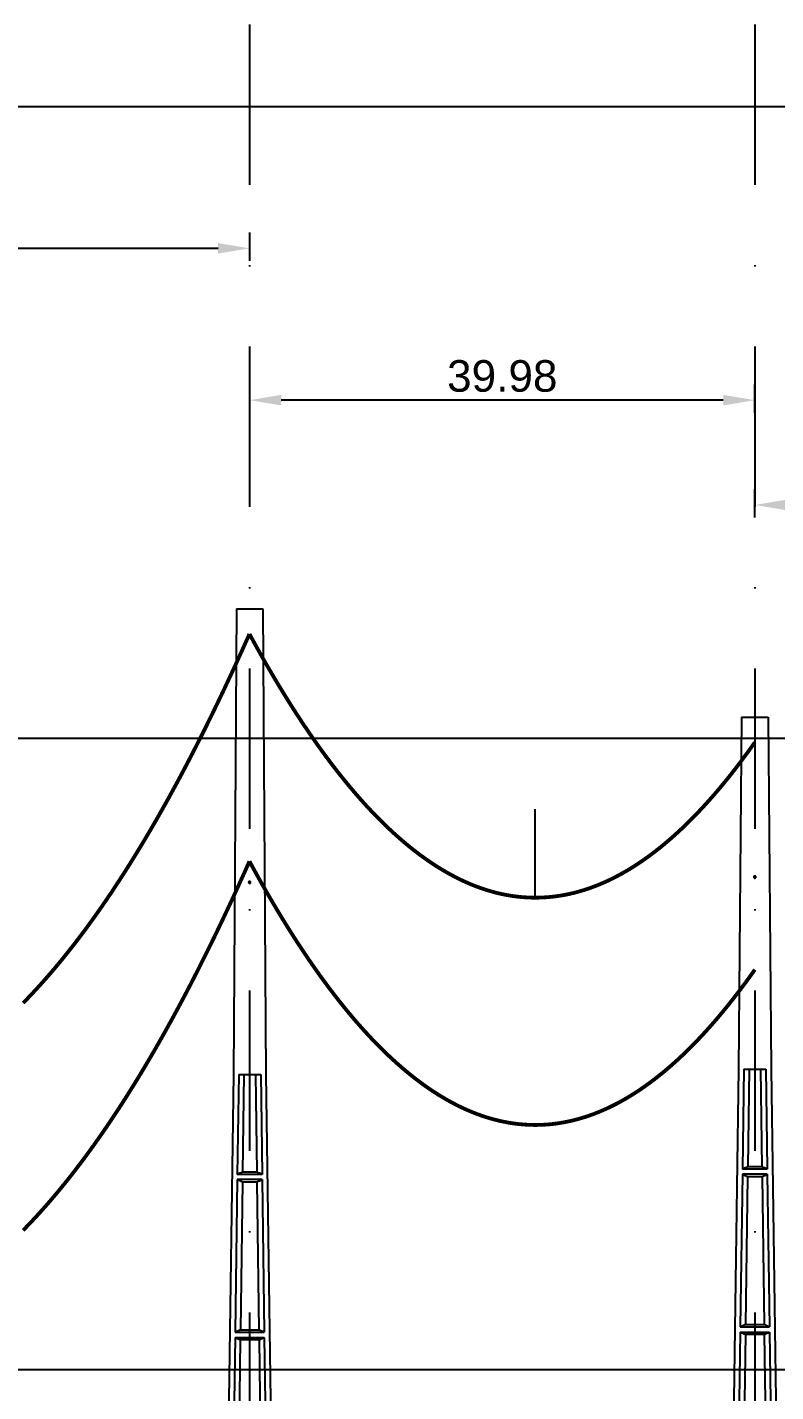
# Model space of a CAD drawing. Header units: metres. Extents: x -121 to 9872, y 3505 to 10721.
# Drawn here: x 2570.3 to 2629.6, y 6825.2 to 6933.3 of the extents above; entities that cross this region are included whole.
import ezdxf

# ---------------------------------------------------------------- set-up
doc = ezdxf.new("R2010")
doc.units = ezdxf.units.M
doc.header["$PDMODE"] = 2
doc.linetypes.add('DASHDOT', pattern=[25.4, 12.7, -6.35, 0, -6.35])
for name, color, linetype in [('CON-EOL- CA ORCHID', 240, 'Continuous'), ('CON-EOL- FO', 101, 'Continuous'), ('cotas', 7, 'Continuous'), ('GRID', 253, 'Continuous'), ('POSTE DT', 7, 'Continuous')]:
    doc.layers.add(name, color=color, linetype=linetype)
doc.styles.get("Standard").update_dxf_attribs({"font": 'arial.ttf'})
doc.dimstyles.new('ISO-25', dxfattribs={"dimtxt": 2.5, "dimasz": 2.5, "dimexe": 1.25, "dimexo": 0.625, "dimtad": 1, "dimzin": 1, "dimtxsty": 'Standard', "dimcen": 2.5, "dimaunit": 1, "dimadec": 3, "dimazin": 3, "dimtfac": 1, "dimtmove": 0, "dimatfit": 3, "dimfxlon": 1, "dimarcsym": 0})

# ---------------------------------------------------------------- blocks, each defined once
blk = doc.blocks.new('*U11')
at = {"layer": 'POSTE DT', "extrusion": (0, 1, 0)}
for p, q in [((-3.31, 349.86), (-4.05, 262)), ((-3.31, 349.86), (3.31, 349.86)), ((3.31, 349.86), (4.06, 262)), ((-4.05, 262), (-7.72, 0)), ((-4.05, 262), (-4.05, 262)), ((-2.73, 262), (-3.08, 237.05)), ((-2.73, 262), (2.75, 262)), ((-1.42, 262), (-1.77, 237.57)), ((1.43, 262), (1.77, 237.57)), ((2.75, 262), (3.1, 237.05)), ((4.06, 262), (7.72, 0)), ((-3.1, 235.74), (-3.63, 197.65)), ((3.11, 235.73), (-3.1, 235.74)), ((3.1, 237.05), (-3.08, 237.05)), ((-1.8, 235.21), (-2.32, 198.19)), ((1.8, 235.21), (2.32, 198.19)), ((3.11, 235.73), (3.65, 197.65)), ((-3.65, 196.34), (-4.19, 158.25)), ((-2.35, 195.8), (-2.87, 158.8)), ((2.35, 195.8), (2.87, 158.8)), ((3.66, 196.34), (4.2, 158.25))]:
    blk.add_line(p, q, dxfattribs=at)
at = {"layer": 'POSTE DT', "ltscale": 3}
for points in [[(-3.63, 197.65), (3.65, 197.65)], [(-3.65, 196.34), (3.66, 196.34)]]:
    blk.add_lwpolyline(points, dxfattribs=at)
at = {"layer": 'POSTE DT'}
for points, knots in [([(0.25, 309.94), (0.25, 309.93), (0.25, 309.93), (0.25, 309.92), (0.25, 309.91), (0.25, 309.9), (0.25, 309.89), (0.24, 309.85), (0.22, 309.82), (0.19, 309.77), (0.16, 309.74), (0.11, 309.71), (0.08, 309.7), (0.01, 309.68), (-0.02, 309.68), (-0.08, 309.7), (-0.11, 309.71), (-0.16, 309.74), (-0.18, 309.76), (-0.21, 309.8), (-0.22, 309.82), (-0.24, 309.85), (-0.24, 309.87), (-0.25, 309.89), (-0.25, 309.9), (-0.25, 309.92), (-0.25, 309.92), (-0.25, 309.93), (-0.25, 309.94), (-0.25, 309.95), (-0.25, 309.95), (-0.25, 309.96), (-0.25, 309.97), (-0.24, 310), (-0.23, 310.02), (-0.21, 310.07), (-0.2, 310.09), (-0.15, 310.14), (-0.13, 310.15), (-0.07, 310.18), (-0.03, 310.19), (0.03, 310.19), (0.06, 310.18), (0.12, 310.16), (0.14, 310.14), (0.18, 310.11), (0.2, 310.09), (0.21, 310.06), (0.22, 310.05), (0.23, 310.04), (0.24, 310.01), (0.24, 309.99), (0.25, 309.97), (0.25, 309.96), (0.25, 309.95), (0.25, 309.94), (0.25, 309.94), (0.25, 309.94), (0.25, 309.94)], [-54.728303, -54.728303, -54.728303, -54.728303, -54.309038, -54.309038, -53.647169, -53.647169, -52.532885, -52.532885, -48.86224, -48.86224, -45.282765, -45.282765, -41.52867, -41.52867, -37.867486, -37.867486, -34.454589, -34.454589, -31.301423, -31.301423, -28.48103, -28.48103, -26.961755, -26.961755, -25.7544, -25.7544, -25.136228, -25.136228, -24.64409, -24.64409, -24.094201, -24.094201, -23.191199, -23.191199, -20.494482, -20.494482, -17.342863, -17.342863, -13.645538, -13.645538, -9.835989, -9.835989, -6.296781, -6.296781, -3.005029, -3.005029, 0, 0, 0, 1.527594, 1.527594, 3.697216, 3.697216, 4.489727, 4.489727, 5.01438, 5.01438, 5.095313, 5.095313, 5.095313, 5.095313]), ([(-3.1, 235.74), (-2.88, 235.65), (-2.67, 235.56), (-2.23, 235.39), (-2.02, 235.3), (-1.8, 235.21)], [0.055576, 0.055576, 0.055576, 0.055576, 56.767409, 56.767409, 113.50757, 113.50757, 113.50757, 113.50757]), ([(-1.77, 237.57), (-1.99, 237.49), (-2.21, 237.4), (-2.64, 237.22), (-2.86, 237.14), (-3.08, 237.05)], [0, 0, 0, 0, 56.660495, 56.660495, 113.412826, 113.412826, 113.412826, 113.412826]), ([(-1.8, 235.21), (-1.2, 235.21), (-0.6, 235.21), (0.6, 235.21), (1.2, 235.21), (1.8, 235.21)], [0, 0, 0, 0, 68.567797, 68.567797, 137.136247, 137.136247, 137.136247, 137.136247]), ([(1.77, 237.57), (1.18, 237.57), (0.59, 237.57), (-0.59, 237.57), (-1.18, 237.57), (-1.77, 237.57)], [0, 0, 0, 0, 67.306894, 67.306894, 134.614447, 134.614447, 134.614447, 134.614447]), ([(3.1, 237.05), (2.87, 237.14), (2.65, 237.23), (2.21, 237.4), (1.99, 237.49), (1.77, 237.57)], [0, 0, 0, 0, 56.738948, 56.738948, 113.38731, 113.38731, 113.38731, 113.38731]), ([(1.8, 235.21), (2.02, 235.3), (2.24, 235.38), (2.68, 235.56), (2.89, 235.65), (3.11, 235.73)], [0, 0, 0, 0, 56.845349, 56.845349, 113.599799, 113.599799, 113.599799, 113.599799]), ([(-2.32, 198.19), (-2.54, 198.1), (-2.76, 198.01), (-3.2, 197.83), (-3.41, 197.74), (-3.63, 197.65)], [0, 0, 0, 0, 63.412073, 63.412073, 126.777421, 126.777421, 126.777421, 126.777421]), ([(2.32, 198.19), (1.55, 198.19), (0.77, 198.19), (-0.77, 198.19), (-1.55, 198.19), (-2.32, 198.19)], [0, 0, 0, 0, 88.31008, 88.31008, 176.620652, 176.620652, 176.620652, 176.620652]), ([(3.65, 197.65), (3.43, 197.74), (3.2, 197.83), (2.76, 198.01), (2.54, 198.1), (2.32, 198.19)], [0, 0, 0, 0, 63.488119, 63.488119, 126.880939, 126.880939, 126.880939, 126.880939]), ([(-3.65, 196.34), (-3.43, 196.25), (-3.22, 196.16), (-2.78, 195.98), (-2.57, 195.89), (-2.35, 195.8)], [0.054307, 0.054307, 0.054307, 0.054307, 63.527131, 63.527131, 127.063246, 127.063246, 127.063246, 127.063246]), ([(-2.35, 195.8), (-1.57, 195.8), (-0.78, 195.8), (0.79, 195.8), (1.57, 195.8), (2.35, 195.8)], [0, 0, 0, 0, 89.585713, 89.585713, 179.17191, 179.17191, 179.17191, 179.17191]), ([(2.35, 195.8), (2.57, 195.89), (2.79, 195.98), (3.23, 196.16), (3.45, 196.25), (3.66, 196.34)], [0, 0, 0, 0, 63.60246, 63.60246, 127.109696, 127.109696, 127.109696, 127.109696])]:
    blk.add_open_spline(points, degree=3, knots=knots, dxfattribs=at)
blk = doc.blocks.new('*U1')
at = {"layer": 'POSTE DT', "extrusion": (0, 1, 0)}
for p, q in [((-3.31, 378.23), (-4.05, 262)), ((-3.31, 378.23), (3.31, 378.23)), ((3.31, 378.23), (4.06, 262)), ((-4.05, 262), (-7.72, 0)), ((-4.05, 262), (-4.05, 262)), ((-2.73, 262), (-3.08, 237.05)), ((-2.73, 262), (2.75, 262)), ((-1.42, 262), (-1.77, 237.57)), ((1.43, 262), (1.77, 237.57)), ((2.75, 262), (3.1, 237.05)), ((4.06, 262), (7.72, 0)), ((-3.1, 235.74), (-3.63, 197.65)), ((3.11, 235.73), (-3.1, 235.74)), ((3.1, 237.05), (-3.08, 237.05)), ((-1.8, 235.21), (-2.32, 198.19)), ((1.8, 235.21), (2.32, 198.19)), ((3.11, 235.73), (3.65, 197.65)), ((-3.65, 196.34), (-4.19, 158.25)), ((-2.35, 195.8), (-2.87, 158.8)), ((2.35, 195.8), (2.87, 158.8)), ((3.66, 196.34), (4.2, 158.25))]:
    blk.add_line(p, q, dxfattribs=at)
at = {"layer": 'POSTE DT', "ltscale": 3}
for points in [[(-3.63, 197.65), (3.65, 197.65)], [(-3.65, 196.34), (3.66, 196.34)]]:
    blk.add_lwpolyline(points, dxfattribs=at)
at = {"layer": 'POSTE DT'}
for points, knots in [([(0.25, 309.94), (0.25, 309.93), (0.25, 309.93), (0.25, 309.92), (0.25, 309.91), (0.25, 309.9), (0.25, 309.89), (0.24, 309.85), (0.22, 309.82), (0.19, 309.77), (0.16, 309.74), (0.11, 309.71), (0.08, 309.7), (0.01, 309.68), (-0.02, 309.68), (-0.08, 309.7), (-0.11, 309.71), (-0.16, 309.74), (-0.18, 309.76), (-0.21, 309.8), (-0.22, 309.82), (-0.24, 309.85), (-0.24, 309.87), (-0.25, 309.89), (-0.25, 309.9), (-0.25, 309.92), (-0.25, 309.92), (-0.25, 309.93), (-0.25, 309.94), (-0.25, 309.95), (-0.25, 309.95), (-0.25, 309.96), (-0.25, 309.97), (-0.24, 310), (-0.23, 310.02), (-0.21, 310.07), (-0.2, 310.09), (-0.15, 310.14), (-0.13, 310.15), (-0.07, 310.18), (-0.03, 310.19), (0.03, 310.19), (0.06, 310.18), (0.12, 310.16), (0.14, 310.14), (0.18, 310.11), (0.2, 310.09), (0.21, 310.06), (0.22, 310.05), (0.23, 310.04), (0.24, 310.01), (0.24, 309.99), (0.25, 309.97), (0.25, 309.96), (0.25, 309.95), (0.25, 309.94), (0.25, 309.94), (0.25, 309.94), (0.25, 309.94)], [-54.728303, -54.728303, -54.728303, -54.728303, -54.309038, -54.309038, -53.647169, -53.647169, -52.532885, -52.532885, -48.86224, -48.86224, -45.282765, -45.282765, -41.52867, -41.52867, -37.867486, -37.867486, -34.454589, -34.454589, -31.301423, -31.301423, -28.48103, -28.48103, -26.961755, -26.961755, -25.7544, -25.7544, -25.136228, -25.136228, -24.64409, -24.64409, -24.094201, -24.094201, -23.191199, -23.191199, -20.494482, -20.494482, -17.342863, -17.342863, -13.645538, -13.645538, -9.835989, -9.835989, -6.296781, -6.296781, -3.005029, -3.005029, 0, 0, 0, 1.527594, 1.527594, 3.697216, 3.697216, 4.489727, 4.489727, 5.01438, 5.01438, 5.095313, 5.095313, 5.095313, 5.095313]), ([(-3.1, 235.74), (-2.88, 235.65), (-2.67, 235.56), (-2.23, 235.39), (-2.02, 235.3), (-1.8, 235.21)], [0.055576, 0.055576, 0.055576, 0.055576, 56.767409, 56.767409, 113.50757, 113.50757, 113.50757, 113.50757]), ([(-1.77, 237.57), (-1.99, 237.49), (-2.21, 237.4), (-2.64, 237.22), (-2.86, 237.14), (-3.08, 237.05)], [0, 0, 0, 0, 56.660495, 56.660495, 113.412826, 113.412826, 113.412826, 113.412826]), ([(-1.8, 235.21), (-1.2, 235.21), (-0.6, 235.21), (0.6, 235.21), (1.2, 235.21), (1.8, 235.21)], [0, 0, 0, 0, 68.567797, 68.567797, 137.136247, 137.136247, 137.136247, 137.136247]), ([(1.77, 237.57), (1.18, 237.57), (0.59, 237.57), (-0.59, 237.57), (-1.18, 237.57), (-1.77, 237.57)], [0, 0, 0, 0, 67.306894, 67.306894, 134.614447, 134.614447, 134.614447, 134.614447]), ([(3.1, 237.05), (2.87, 237.14), (2.65, 237.23), (2.21, 237.4), (1.99, 237.49), (1.77, 237.57)], [0, 0, 0, 0, 56.738948, 56.738948, 113.38731, 113.38731, 113.38731, 113.38731]), ([(1.8, 235.21), (2.02, 235.3), (2.24, 235.38), (2.68, 235.56), (2.89, 235.65), (3.11, 235.73)], [0, 0, 0, 0, 56.845349, 56.845349, 113.599799, 113.599799, 113.599799, 113.599799]), ([(-2.32, 198.19), (-2.54, 198.1), (-2.76, 198.01), (-3.2, 197.83), (-3.41, 197.74), (-3.63, 197.65)], [0, 0, 0, 0, 63.412073, 63.412073, 126.777421, 126.777421, 126.777421, 126.777421]), ([(2.32, 198.19), (1.55, 198.19), (0.77, 198.19), (-0.77, 198.19), (-1.55, 198.19), (-2.32, 198.19)], [0, 0, 0, 0, 88.31008, 88.31008, 176.620652, 176.620652, 176.620652, 176.620652]), ([(3.65, 197.65), (3.43, 197.74), (3.2, 197.83), (2.76, 198.01), (2.54, 198.1), (2.32, 198.19)], [0, 0, 0, 0, 63.488119, 63.488119, 126.880939, 126.880939, 126.880939, 126.880939]), ([(-3.65, 196.34), (-3.43, 196.25), (-3.22, 196.16), (-2.78, 195.98), (-2.57, 195.89), (-2.35, 195.8)], [0.054307, 0.054307, 0.054307, 0.054307, 63.527131, 63.527131, 127.063246, 127.063246, 127.063246, 127.063246]), ([(-2.35, 195.8), (-1.57, 195.8), (-0.78, 195.8), (0.79, 195.8), (1.57, 195.8), (2.35, 195.8)], [0, 0, 0, 0, 89.585713, 89.585713, 179.17191, 179.17191, 179.17191, 179.17191]), ([(2.35, 195.8), (2.57, 195.89), (2.79, 195.98), (3.23, 196.16), (3.45, 196.25), (3.66, 196.34)], [0, 0, 0, 0, 63.60246, 63.60246, 127.109696, 127.109696, 127.109696, 127.109696])]:
    blk.add_open_spline(points, degree=3, knots=knots, dxfattribs=at)
blk = doc.blocks.new('*D437')
at = {"layer": 'cotas', "color": 0, "lineweight": -2, "transparency": 16777216}
for p, q in [((2587.95, 6902.73), (2587.95, 6904.98)), ((2627.93, 6902.73), (2627.93, 6904.98)), ((2625.43, 6903.73), (2590.45, 6903.73))]:
    blk.add_line(p, q, dxfattribs=at)
at = {"layer": 'cotas', "color": 0, "transparency": 16777216}
for points in [[(2590.45, 6904.15), (2590.45, 6903.31), (2587.95, 6903.73)], [(2625.43, 6904.15), (2625.43, 6903.31), (2627.93, 6903.73)]]:
    blk.add_solid(points, dxfattribs=at)
at = {"layer": 'Defpoints', "color": 0, "transparency": 16777216}
for p in [(2587.95, 6903.73), (2587.95, 6887.21), (2627.93, 6878.63)]:
    blk.add_point(p, dxfattribs=at)
at = {"layer": 'cotas', "color": 0, "transparency": 16777216, "insert": (2607.94, 6905.63), "char_height": 2.5, "attachment_point": 5}
blk.add_mtext('39.98', dxfattribs=at)
blk = doc.blocks.new('*D412')
at = {"layer": 'cotas', "color": 0, "lineweight": -2, "transparency": 16777216}
for p, q in [((2527.93, 6914.75), (2527.93, 6917)), ((2587.95, 6914.75), (2587.95, 6917)), ((2585.45, 6915.75), (2530.43, 6915.75))]:
    blk.add_line(p, q, dxfattribs=at)
at = {"layer": 'cotas', "color": 0, "transparency": 16777216}
for points in [[(2530.43, 6916.17), (2530.43, 6915.34), (2527.93, 6915.75)], [(2585.45, 6916.17), (2585.45, 6915.34), (2587.95, 6915.75)]]:
    blk.add_solid(points, dxfattribs=at)
at = {"layer": 'Defpoints', "color": 0, "transparency": 16777216}
for p in [(2527.93, 6915.75), (2587.95, 6887.21), (2527.93, 6875.99)]:
    blk.add_point(p, dxfattribs=at)
at = {"layer": 'cotas', "color": 0, "transparency": 16777216, "insert": (2549.4, 6917.66), "char_height": 2.5, "attachment_point": 5}
blk.add_mtext('60.02', dxfattribs=at)
blk = doc.blocks.new('*D528')
at = {"color": 0, "lineweight": -2, "transparency": 16777216}
for p, q in [((2627.93, 6894.43), (2627.93, 6896.68)), ((2705.16, 6894.43), (2705.16, 6896.68)), ((2630.43, 6895.43), (2702.66, 6895.43))]:
    blk.add_line(p, q, dxfattribs=at)
at = {"color": 0, "transparency": 16777216}
for points in [[(2630.43, 6895.85), (2630.43, 6895.01), (2627.93, 6895.43)], [(2702.66, 6895.85), (2702.66, 6895.01), (2705.16, 6895.43)]]:
    blk.add_solid(points, dxfattribs=at)
at = {"layer": 'Defpoints', "color": 0, "transparency": 16777216}
for p in [(2705.16, 6895.43), (2627.93, 6878.63), (2705.16, 6878.63)]:
    blk.add_point(p, dxfattribs=at)
at = {"color": 0, "transparency": 16777216, "insert": (2666.54, 6897.33), "char_height": 2.5, "attachment_point": 5}
blk.add_mtext('77.23', dxfattribs=at)

msp = doc.modelspace()

# ---------------------------------------------------------------- linework, layer by layer
at = {"layer": 'CON-EOL- CA ORCHID'}
msp.add_line((2610.555, 6864.332), (2610.555, 6871.332), dxfattribs=at)
at = {"layer": 'CON-EOL- CA ORCHID', "const_width": 0.3}
for points in [[(2570.02, 6855.992), (2570.318, 6856.297), (2570.617, 6856.609), (2570.915, 6856.927), (2571.214, 6857.251), (2571.512, 6857.581), (2571.811, 6857.917), (2572.109, 6858.259), (2572.408, 6858.608), (2572.706, 6858.962), (2573.005, 6859.323), (2573.303, 6859.69), (2573.602, 6860.063), (2573.9, 6860.442), (2574.199, 6860.827), (2574.497, 6861.218), (2574.796, 6861.616), (2575.095, 6862.019), (2575.393, 6862.429), (2575.692, 6862.845), (2575.99, 6863.267), (2576.289, 6863.695), (2576.587, 6864.13), (2576.886, 6864.57), (2577.184, 6865.017), (2577.483, 6865.47), (2577.781, 6865.929), (2578.08, 6866.394), (2578.378, 6866.865), (2578.677, 6867.342), (2578.975, 6867.826), (2579.274, 6868.316), (2579.572, 6868.812), (2579.871, 6869.314), (2580.169, 6869.822), (2580.468, 6870.337), (2580.766, 6870.858), (2581.065, 6871.384), (2581.363, 6871.917), (2581.662, 6872.457), (2581.96, 6873.002), (2582.259, 6873.554), (2582.557, 6874.111), (2582.856, 6874.675), (2583.154, 6875.246), (2583.453, 6875.822), (2583.751, 6876.405), (2584.05, 6876.993), (2584.348, 6877.588), (2584.647, 6878.19), (2584.945, 6878.797), (2585.244, 6879.411), (2585.542, 6880.03), (2585.841, 6880.656), (2586.139, 6881.289), (2586.438, 6881.927), (2586.736, 6882.572), (2587.035, 6883.223), (2587.333, 6883.88), (2587.632, 6884.543), (2587.93, 6885.213)], [(2587.93, 6885.213), (2588.129, 6884.846), (2588.328, 6884.483), (2588.527, 6884.123), (2588.726, 6883.766), (2588.925, 6883.412), (2589.124, 6883.062), (2589.323, 6882.715), (2589.522, 6882.371), (2589.721, 6882.03), (2589.92, 6881.693), (2590.119, 6881.359), (2590.318, 6881.028), (2590.517, 6880.701), (2590.716, 6880.377), (2590.915, 6880.056), (2591.114, 6879.738), (2591.313, 6879.423), (2591.512, 6879.112), (2591.711, 6878.804), (2591.91, 6878.5), (2592.109, 6878.198), (2592.308, 6877.9), (2592.507, 6877.605), (2592.706, 6877.314), (2592.905, 6877.025), (2593.104, 6876.74), (2593.303, 6876.458), (2593.502, 6876.18), (2593.701, 6875.904), (2593.9, 6875.632), (2594.099, 6875.363), (2594.298, 6875.098), (2594.497, 6874.835), (2594.696, 6874.576), (2594.896, 6874.321), (2595.095, 6874.068), (2595.294, 6873.819), (2595.493, 6873.572), (2595.692, 6873.33), (2595.891, 6873.09), (2596.09, 6872.854), (2596.289, 6872.621), (2596.488, 6872.391), (2596.687, 6872.164), (2596.886, 6871.941), (2597.085, 6871.72), (2597.284, 6871.504), (2597.483, 6871.29), (2597.682, 6871.079), (2597.881, 6870.872), (2598.08, 6870.668), (2598.279, 6870.468), (2598.478, 6870.27), (2598.677, 6870.076), (2598.876, 6869.885), (2599.075, 6869.697), (2599.274, 6869.513), (2599.473, 6869.331), (2599.672, 6869.153), (2599.871, 6868.978), (2600.07, 6868.807), (2600.269, 6868.638), (2600.468, 6868.473), (2600.667, 6868.311), (2600.866, 6868.153), (2601.065, 6867.997), (2601.264, 6867.845), (2601.463, 6867.696), (2601.662, 6867.551), (2601.861, 6867.408), (2602.06, 6867.269), (2602.259, 6867.133), (2602.458, 6867), (2602.657, 6866.87), (2602.856, 6866.744), (2603.055, 6866.621), (2603.254, 6866.501), (2603.453, 6866.384), (2603.652, 6866.271), (2603.851, 6866.161), (2604.05, 6866.054), (2604.249, 6865.95), (2604.448, 6865.849), (2604.647, 6865.752), (2604.846, 6865.658), (2605.045, 6865.567), (2605.244, 6865.479), (2605.443, 6865.395), (2605.642, 6865.314), (2605.841, 6865.236), (2606.04, 6865.161), (2606.239, 6865.09), (2606.438, 6865.021), (2606.637, 6864.956), (2606.836, 6864.894), (2607.035, 6864.836), (2607.234, 6864.78), (2607.433, 6864.728), (2607.632, 6864.679), (2607.831, 6864.634), (2608.03, 6864.591), (2608.229, 6864.552), (2608.428, 6864.516), (2608.627, 6864.483), (2608.826, 6864.453), (2609.025, 6864.427), (2609.224, 6864.404), (2609.423, 6864.384), (2609.622, 6864.367), (2609.821, 6864.354), (2610.02, 6864.343), (2610.219, 6864.336), (2610.418, 6864.333), (2610.617, 6864.332), (2610.816, 6864.335), (2611.015, 6864.34), (2611.214, 6864.349), (2611.413, 6864.362), (2611.612, 6864.377), (2611.811, 6864.396), (2612.01, 6864.418), (2612.209, 6864.443), (2612.408, 6864.471), (2612.607, 6864.503), (2612.806, 6864.538), (2613.005, 6864.576), (2613.204, 6864.617), (2613.403, 6864.662), (2613.602, 6864.709), (2613.801, 6864.76), (2614, 6864.815), (2614.199, 6864.872), (2614.398, 6864.933), (2614.597, 6864.996), (2614.796, 6865.063), (2614.995, 6865.134), (2615.194, 6865.207), (2615.393, 6865.284), (2615.592, 6865.364), (2615.791, 6865.447), (2615.99, 6865.534), (2616.189, 6865.623), (2616.388, 6865.716), (2616.587, 6865.812), (2616.786, 6865.911), (2616.985, 6866.014), (2617.184, 6866.12), (2617.383, 6866.229), (2617.582, 6866.341), (2617.781, 6866.456), (2617.98, 6866.575), (2618.179, 6866.697), (2618.378, 6866.822), (2618.577, 6866.95), (2618.776, 6867.082), (2618.975, 6867.217), (2619.174, 6867.355), (2619.373, 6867.496), (2619.572, 6867.641), (2619.771, 6867.788), (2619.97, 6867.939), (2620.169, 6868.094), (2620.368, 6868.251), (2620.567, 6868.412), (2620.766, 6868.576), (2620.965, 6868.743), (2621.164, 6868.913), (2621.363, 6869.087), (2621.562, 6869.264), (2621.761, 6869.444), (2621.96, 6869.627), (2622.159, 6869.813), (2622.358, 6870.003), (2622.557, 6870.196), (2622.756, 6870.392), (2622.955, 6870.592), (2623.154, 6870.795), (2623.353, 6871.001), (2623.552, 6871.21), (2623.751, 6871.422), (2623.95, 6871.638), (2624.149, 6871.857), (2624.348, 6872.079), (2624.547, 6872.305), (2624.746, 6872.533), (2624.945, 6872.765), (2625.144, 6873), (2625.343, 6873.239), (2625.542, 6873.48), (2625.741, 6873.725), (2625.94, 6873.973), (2626.139, 6874.225), (2626.338, 6874.479), (2626.537, 6874.737), (2626.736, 6874.998), (2626.935, 6875.263), (2627.134, 6875.53), (2627.333, 6875.801), (2627.532, 6876.075), (2627.731, 6876.353), (2627.93, 6876.633)]]:
    msp.add_lwpolyline(points, dxfattribs=at)
at = {"layer": 'CON-EOL- FO', "lineweight": 30, "const_width": 0.3}
for points in [[(2570.02, 6837.992), (2570.318, 6838.298), (2570.617, 6838.609), (2570.915, 6838.927), (2571.214, 6839.251), (2571.512, 6839.581), (2571.811, 6839.917), (2572.109, 6840.259), (2572.408, 6840.608), (2572.706, 6840.962), (2573.005, 6841.323), (2573.303, 6841.69), (2573.602, 6842.063), (2573.9, 6842.442), (2574.199, 6842.827), (2574.497, 6843.218), (2574.796, 6843.616), (2575.095, 6844.019), (2575.393, 6844.429), (2575.692, 6844.845), (2575.99, 6845.267), (2576.289, 6845.695), (2576.587, 6846.13), (2576.886, 6846.57), (2577.184, 6847.017), (2577.483, 6847.47), (2577.781, 6847.929), (2578.08, 6848.394), (2578.378, 6848.865), (2578.677, 6849.343), (2578.975, 6849.826), (2579.274, 6850.316), (2579.572, 6850.812), (2579.871, 6851.314), (2580.169, 6851.823), (2580.468, 6852.337), (2580.766, 6852.858), (2581.065, 6853.385), (2581.363, 6853.918), (2581.662, 6854.457), (2581.96, 6855.002), (2582.259, 6855.554), (2582.557, 6856.112), (2582.856, 6856.676), (2583.154, 6857.246), (2583.453, 6857.822), (2583.751, 6858.405), (2584.05, 6858.994), (2584.348, 6859.589), (2584.647, 6860.19), (2584.945, 6860.797), (2585.244, 6861.411), (2585.542, 6862.031), (2585.841, 6862.657), (2586.139, 6863.289), (2586.438, 6863.927), (2586.736, 6864.572), (2587.035, 6865.223), (2587.333, 6865.88), (2587.632, 6866.544), (2587.93, 6867.213)], [(2570.02, 6837.992), (2570.318, 6838.298), (2570.617, 6838.609), (2570.915, 6838.927), (2571.214, 6839.251), (2571.512, 6839.581), (2571.811, 6839.917), (2572.109, 6840.259), (2572.408, 6840.608), (2572.706, 6840.962), (2573.005, 6841.323), (2573.303, 6841.69), (2573.602, 6842.063), (2573.9, 6842.442), (2574.199, 6842.827), (2574.497, 6843.218), (2574.796, 6843.616), (2575.095, 6844.019), (2575.393, 6844.429), (2575.692, 6844.845), (2575.99, 6845.267), (2576.289, 6845.695), (2576.587, 6846.13), (2576.886, 6846.57), (2577.184, 6847.017), (2577.483, 6847.47), (2577.781, 6847.929), (2578.08, 6848.394), (2578.378, 6848.865), (2578.677, 6849.343), (2578.975, 6849.826), (2579.274, 6850.316), (2579.572, 6850.812), (2579.871, 6851.314), (2580.169, 6851.823), (2580.468, 6852.337), (2580.766, 6852.858), (2581.065, 6853.385), (2581.363, 6853.918), (2581.662, 6854.457), (2581.96, 6855.002), (2582.259, 6855.554), (2582.557, 6856.112), (2582.856, 6856.676), (2583.154, 6857.246), (2583.453, 6857.822), (2583.751, 6858.405), (2584.05, 6858.994), (2584.348, 6859.589), (2584.647, 6860.19), (2584.945, 6860.797), (2585.244, 6861.411), (2585.542, 6862.031), (2585.841, 6862.657), (2586.139, 6863.289), (2586.438, 6863.927), (2586.736, 6864.572), (2587.035, 6865.223), (2587.333, 6865.88), (2587.632, 6866.544), (2587.93, 6867.213)], [(2570.02, 6837.992), (2570.318, 6838.298), (2570.617, 6838.609), (2570.915, 6838.927), (2571.214, 6839.251), (2571.512, 6839.581), (2571.811, 6839.917), (2572.109, 6840.259), (2572.408, 6840.608), (2572.706, 6840.962), (2573.005, 6841.323), (2573.303, 6841.69), (2573.602, 6842.063), (2573.9, 6842.442), (2574.199, 6842.827), (2574.497, 6843.218), (2574.796, 6843.616), (2575.095, 6844.019), (2575.393, 6844.429), (2575.692, 6844.845), (2575.99, 6845.267), (2576.289, 6845.695), (2576.587, 6846.13), (2576.886, 6846.57), (2577.184, 6847.017), (2577.483, 6847.47), (2577.781, 6847.929), (2578.08, 6848.394), (2578.378, 6848.865), (2578.677, 6849.343), (2578.975, 6849.826), (2579.274, 6850.316), (2579.572, 6850.812), (2579.871, 6851.314), (2580.169, 6851.823), (2580.468, 6852.337), (2580.766, 6852.858), (2581.065, 6853.385), (2581.363, 6853.918), (2581.662, 6854.457), (2581.96, 6855.002), (2582.259, 6855.554), (2582.557, 6856.112), (2582.856, 6856.676), (2583.154, 6857.246), (2583.453, 6857.822), (2583.751, 6858.405), (2584.05, 6858.994), (2584.348, 6859.589), (2584.647, 6860.19), (2584.945, 6860.797), (2585.244, 6861.411), (2585.542, 6862.031), (2585.841, 6862.657), (2586.139, 6863.289), (2586.438, 6863.927), (2586.736, 6864.572), (2587.035, 6865.223), (2587.333, 6865.88), (2587.632, 6866.544), (2587.93, 6867.213)], [(2587.93, 6867.213), (2588.129, 6866.847), (2588.328, 6866.483), (2588.527, 6866.123), (2588.726, 6865.766), (2588.925, 6865.412), (2589.124, 6865.062), (2589.323, 6864.715), (2589.522, 6864.371), (2589.721, 6864.031), (2589.92, 6863.693), (2590.119, 6863.359), (2590.318, 6863.028), (2590.517, 6862.701), (2590.716, 6862.377), (2590.915, 6862.056), (2591.114, 6861.738), (2591.313, 6861.424), (2591.512, 6861.112), (2591.711, 6860.805), (2591.91, 6860.5), (2592.109, 6860.199), (2592.308, 6859.9), (2592.507, 6859.605), (2592.706, 6859.314), (2592.905, 6859.026), (2593.104, 6858.74), (2593.303, 6858.459), (2593.502, 6858.18), (2593.701, 6857.905), (2593.9, 6857.632), (2594.099, 6857.364), (2594.298, 6857.098), (2594.497, 6856.836), (2594.696, 6856.577), (2594.896, 6856.321), (2595.095, 6856.068), (2595.294, 6855.819), (2595.493, 6855.573), (2595.692, 6855.33), (2595.891, 6855.09), (2596.09, 6854.854), (2596.289, 6854.621), (2596.488, 6854.391), (2596.687, 6854.164), (2596.886, 6853.941), (2597.085, 6853.721), (2597.284, 6853.504), (2597.483, 6853.29), (2597.682, 6853.08), (2597.881, 6852.872), (2598.08, 6852.669), (2598.279, 6852.468), (2598.478, 6852.27), (2598.677, 6852.076), (2598.876, 6851.885), (2599.075, 6851.697), (2599.274, 6851.513), (2599.473, 6851.332), (2599.672, 6851.153), (2599.871, 6850.979), (2600.07, 6850.807), (2600.269, 6850.639), (2600.468, 6850.474), (2600.667, 6850.312), (2600.866, 6850.153), (2601.065, 6849.998), (2601.264, 6849.845), (2601.463, 6849.696), (2601.662, 6849.551), (2601.861, 6849.408), (2602.06, 6849.269), (2602.259, 6849.133), (2602.458, 6849), (2602.657, 6848.871), (2602.856, 6848.744), (2603.055, 6848.621), (2603.254, 6848.501), (2603.453, 6848.384), (2603.652, 6848.271), (2603.851, 6848.161), (2604.05, 6848.054), (2604.249, 6847.95), (2604.448, 6847.85), (2604.647, 6847.752), (2604.846, 6847.658), (2605.045, 6847.567), (2605.244, 6847.48), (2605.443, 6847.395), (2605.642, 6847.314), (2605.841, 6847.236), (2606.04, 6847.161), (2606.239, 6847.09), (2606.438, 6847.022), (2606.637, 6846.957), (2606.836, 6846.895), (2607.035, 6846.836), (2607.234, 6846.781), (2607.433, 6846.729), (2607.632, 6846.68), (2607.831, 6846.634), (2608.03, 6846.591), (2608.229, 6846.552), (2608.428, 6846.516), (2608.627, 6846.483), (2608.826, 6846.454), (2609.025, 6846.427), (2609.224, 6846.404), (2609.423, 6846.384), (2609.622, 6846.367), (2609.821, 6846.354), (2610.02, 6846.344), (2610.219, 6846.337), (2610.418, 6846.333), (2610.617, 6846.332), (2610.816, 6846.335), (2611.015, 6846.341), (2611.214, 6846.35), (2611.413, 6846.362), (2611.612, 6846.377), (2611.811, 6846.396), (2612.01, 6846.418), (2612.209, 6846.443), (2612.408, 6846.472), (2612.607, 6846.503), (2612.806, 6846.538), (2613.005, 6846.576), (2613.204, 6846.617), (2613.403, 6846.662), (2613.602, 6846.71), (2613.801, 6846.761), (2614, 6846.815), (2614.199, 6846.872), (2614.398, 6846.933), (2614.597, 6846.997), (2614.796, 6847.064), (2614.995, 6847.134), (2615.194, 6847.207), (2615.393, 6847.284), (2615.592, 6847.364), (2615.791, 6847.447), (2615.99, 6847.534), (2616.189, 6847.623), (2616.388, 6847.716), (2616.587, 6847.812), (2616.786, 6847.912), (2616.985, 6848.014), (2617.184, 6848.12), (2617.383, 6848.229), (2617.582, 6848.341), (2617.781, 6848.457), (2617.98, 6848.575), (2618.179, 6848.697), (2618.378, 6848.822), (2618.577, 6848.951), (2618.776, 6849.082), (2618.975, 6849.217), (2619.174, 6849.355), (2619.373, 6849.496), (2619.572, 6849.641), (2619.771, 6849.789), (2619.97, 6849.94), (2620.169, 6850.094), (2620.368, 6850.251), (2620.567, 6850.412), (2620.766, 6850.576), (2620.965, 6850.743), (2621.164, 6850.913), (2621.363, 6851.087), (2621.562, 6851.264), (2621.761, 6851.444), (2621.96, 6851.627), (2622.159, 6851.814), (2622.358, 6852.003), (2622.557, 6852.196), (2622.756, 6852.393), (2622.955, 6852.592), (2623.154, 6852.795), (2623.353, 6853.001), (2623.552, 6853.21), (2623.751, 6853.423), (2623.95, 6853.638), (2624.149, 6853.857), (2624.348, 6854.079), (2624.547, 6854.305), (2624.746, 6854.533), (2624.945, 6854.765), (2625.144, 6855), (2625.343, 6855.239), (2625.542, 6855.48), (2625.741, 6855.725), (2625.94, 6855.973), (2626.139, 6856.225), (2626.338, 6856.479), (2626.537, 6856.737), (2626.736, 6856.998), (2626.935, 6857.263), (2627.134, 6857.53), (2627.333, 6857.801), (2627.532, 6858.075), (2627.731, 6858.353), (2627.93, 6858.633)], [(2587.93, 6867.213), (2588.129, 6866.847), (2588.328, 6866.483), (2588.527, 6866.123), (2588.726, 6865.766), (2588.925, 6865.412), (2589.124, 6865.062), (2589.323, 6864.715), (2589.522, 6864.371), (2589.721, 6864.031), (2589.92, 6863.693), (2590.119, 6863.359), (2590.318, 6863.028), (2590.517, 6862.701), (2590.716, 6862.377), (2590.915, 6862.056), (2591.114, 6861.738), (2591.313, 6861.424), (2591.512, 6861.112), (2591.711, 6860.805), (2591.91, 6860.5), (2592.109, 6860.198), (2592.308, 6859.9), (2592.507, 6859.605), (2592.706, 6859.314), (2592.905, 6859.025), (2593.104, 6858.74), (2593.303, 6858.459), (2593.502, 6858.18), (2593.701, 6857.905), (2593.9, 6857.632), (2594.099, 6857.364), (2594.298, 6857.098), (2594.497, 6856.836), (2594.696, 6856.577), (2594.896, 6856.321), (2595.095, 6856.068), (2595.294, 6855.819), (2595.493, 6855.573), (2595.692, 6855.33), (2595.891, 6855.09), (2596.09, 6854.854), (2596.289, 6854.621), (2596.488, 6854.391), (2596.687, 6854.164), (2596.886, 6853.941), (2597.085, 6853.721), (2597.284, 6853.504), (2597.483, 6853.29), (2597.682, 6853.08), (2597.881, 6852.872), (2598.08, 6852.669), (2598.279, 6852.468), (2598.478, 6852.27), (2598.677, 6852.076), (2598.876, 6851.885), (2599.075, 6851.697), (2599.274, 6851.513), (2599.473, 6851.331), (2599.672, 6851.153), (2599.871, 6850.979), (2600.07, 6850.807), (2600.269, 6850.639), (2600.468, 6850.474), (2600.667, 6850.312), (2600.866, 6850.153), (2601.065, 6849.998), (2601.264, 6849.845), (2601.463, 6849.696), (2601.662, 6849.551), (2601.861, 6849.408), (2602.06, 6849.269), (2602.259, 6849.133), (2602.458, 6849), (2602.657, 6848.871), (2602.856, 6848.744), (2603.055, 6848.621), (2603.254, 6848.501), (2603.453, 6848.384), (2603.652, 6848.271), (2603.851, 6848.161), (2604.05, 6848.054), (2604.249, 6847.95), (2604.448, 6847.85), (2604.647, 6847.752), (2604.846, 6847.658), (2605.045, 6847.567), (2605.244, 6847.48), (2605.443, 6847.395), (2605.642, 6847.314), (2605.841, 6847.236), (2606.04, 6847.161), (2606.239, 6847.09), (2606.438, 6847.022), (2606.637, 6846.957), (2606.836, 6846.895), (2607.035, 6846.836), (2607.234, 6846.781), (2607.433, 6846.729), (2607.632, 6846.68), (2607.831, 6846.634), (2608.03, 6846.591), (2608.229, 6846.552), (2608.428, 6846.516), (2608.627, 6846.483), (2608.826, 6846.454), (2609.025, 6846.427), (2609.224, 6846.404), (2609.423, 6846.384), (2609.622, 6846.367), (2609.821, 6846.354), (2610.02, 6846.344), (2610.219, 6846.337), (2610.418, 6846.333), (2610.617, 6846.332), (2610.816, 6846.335), (2611.015, 6846.341), (2611.214, 6846.35), (2611.413, 6846.362), (2611.612, 6846.377), (2611.811, 6846.396), (2612.01, 6846.418), (2612.209, 6846.443), (2612.408, 6846.472), (2612.607, 6846.503), (2612.806, 6846.538), (2613.005, 6846.576), (2613.204, 6846.617), (2613.403, 6846.662), (2613.602, 6846.71), (2613.801, 6846.761), (2614, 6846.815), (2614.199, 6846.872), (2614.398, 6846.933), (2614.597, 6846.997), (2614.796, 6847.064), (2614.995, 6847.134), (2615.194, 6847.207), (2615.393, 6847.284), (2615.592, 6847.364), (2615.791, 6847.447), (2615.99, 6847.534), (2616.189, 6847.623), (2616.388, 6847.716), (2616.587, 6847.812), (2616.786, 6847.912), (2616.985, 6848.014), (2617.184, 6848.12), (2617.383, 6848.229), (2617.582, 6848.341), (2617.781, 6848.457), (2617.98, 6848.575), (2618.179, 6848.697), (2618.378, 6848.822), (2618.577, 6848.951), (2618.776, 6849.082), (2618.975, 6849.217), (2619.174, 6849.355), (2619.373, 6849.496), (2619.572, 6849.641), (2619.771, 6849.789), (2619.97, 6849.94), (2620.169, 6850.094), (2620.368, 6850.251), (2620.567, 6850.412), (2620.766, 6850.576), (2620.965, 6850.743), (2621.164, 6850.913), (2621.363, 6851.087), (2621.562, 6851.264), (2621.761, 6851.444), (2621.96, 6851.627), (2622.159, 6851.814), (2622.358, 6852.003), (2622.557, 6852.196), (2622.756, 6852.393), (2622.955, 6852.592), (2623.154, 6852.795), (2623.353, 6853.001), (2623.552, 6853.21), (2623.751, 6853.423), (2623.95, 6853.638), (2624.149, 6853.857), (2624.348, 6854.079), (2624.547, 6854.305), (2624.746, 6854.533), (2624.945, 6854.765), (2625.144, 6855), (2625.343, 6855.239), (2625.542, 6855.48), (2625.741, 6855.725), (2625.94, 6855.973), (2626.139, 6856.225), (2626.338, 6856.479), (2626.537, 6856.737), (2626.736, 6856.998), (2626.935, 6857.263), (2627.134, 6857.53), (2627.333, 6857.801), (2627.532, 6858.075), (2627.731, 6858.353), (2627.93, 6858.633)], [(2587.93, 6867.213), (2588.129, 6866.847), (2588.328, 6866.483), (2588.527, 6866.123), (2588.726, 6865.766), (2588.925, 6865.412), (2589.124, 6865.062), (2589.323, 6864.715), (2589.522, 6864.371), (2589.721, 6864.031), (2589.92, 6863.693), (2590.119, 6863.359), (2590.318, 6863.028), (2590.517, 6862.701), (2590.716, 6862.377), (2590.915, 6862.056), (2591.114, 6861.738), (2591.313, 6861.424), (2591.512, 6861.112), (2591.711, 6860.805), (2591.91, 6860.5), (2592.109, 6860.198), (2592.308, 6859.9), (2592.507, 6859.605), (2592.706, 6859.314), (2592.905, 6859.025), (2593.104, 6858.74), (2593.303, 6858.459), (2593.502, 6858.18), (2593.701, 6857.905), (2593.9, 6857.632), (2594.099, 6857.364), (2594.298, 6857.098), (2594.497, 6856.836), (2594.696, 6856.577), (2594.896, 6856.321), (2595.095, 6856.068), (2595.294, 6855.819), (2595.493, 6855.573), (2595.692, 6855.33), (2595.891, 6855.09), (2596.09, 6854.854), (2596.289, 6854.621), (2596.488, 6854.391), (2596.687, 6854.164), (2596.886, 6853.941), (2597.085, 6853.721), (2597.284, 6853.504), (2597.483, 6853.29), (2597.682, 6853.08), (2597.881, 6852.872), (2598.08, 6852.669), (2598.279, 6852.468), (2598.478, 6852.27), (2598.677, 6852.076), (2598.876, 6851.885), (2599.075, 6851.697), (2599.274, 6851.513), (2599.473, 6851.331), (2599.672, 6851.153), (2599.871, 6850.979), (2600.07, 6850.807), (2600.269, 6850.639), (2600.468, 6850.474), (2600.667, 6850.312), (2600.866, 6850.153), (2601.065, 6849.998), (2601.264, 6849.845), (2601.463, 6849.696), (2601.662, 6849.551), (2601.861, 6849.408), (2602.06, 6849.269), (2602.259, 6849.133), (2602.458, 6849), (2602.657, 6848.871), (2602.856, 6848.744), (2603.055, 6848.621), (2603.254, 6848.501), (2603.453, 6848.384), (2603.652, 6848.271), (2603.851, 6848.161), (2604.05, 6848.054), (2604.249, 6847.95), (2604.448, 6847.85), (2604.647, 6847.752), (2604.846, 6847.658), (2605.045, 6847.567), (2605.244, 6847.48), (2605.443, 6847.395), (2605.642, 6847.314), (2605.841, 6847.236), (2606.04, 6847.161), (2606.239, 6847.09), (2606.438, 6847.022), (2606.637, 6846.957), (2606.836, 6846.895), (2607.035, 6846.836), (2607.234, 6846.781), (2607.433, 6846.729), (2607.632, 6846.68), (2607.831, 6846.634), (2608.03, 6846.591), (2608.229, 6846.552), (2608.428, 6846.516), (2608.627, 6846.483), (2608.826, 6846.454), (2609.025, 6846.427), (2609.224, 6846.404), (2609.423, 6846.384), (2609.622, 6846.367), (2609.821, 6846.354), (2610.02, 6846.344), (2610.219, 6846.337), (2610.418, 6846.333), (2610.617, 6846.332), (2610.816, 6846.335), (2611.015, 6846.341), (2611.214, 6846.35), (2611.413, 6846.362), (2611.612, 6846.377), (2611.811, 6846.396), (2612.01, 6846.418), (2612.209, 6846.443), (2612.408, 6846.472), (2612.607, 6846.503), (2612.806, 6846.538), (2613.005, 6846.576), (2613.204, 6846.617), (2613.403, 6846.662), (2613.602, 6846.71), (2613.801, 6846.761), (2614, 6846.815), (2614.199, 6846.872), (2614.398, 6846.933), (2614.597, 6846.997), (2614.796, 6847.064), (2614.995, 6847.134), (2615.194, 6847.207), (2615.393, 6847.284), (2615.592, 6847.364), (2615.791, 6847.447), (2615.99, 6847.534), (2616.189, 6847.623), (2616.388, 6847.716), (2616.587, 6847.812), (2616.786, 6847.912), (2616.985, 6848.014), (2617.184, 6848.12), (2617.383, 6848.229), (2617.582, 6848.341), (2617.781, 6848.457), (2617.98, 6848.575), (2618.179, 6848.697), (2618.378, 6848.822), (2618.577, 6848.951), (2618.776, 6849.082), (2618.975, 6849.217), (2619.174, 6849.355), (2619.373, 6849.496), (2619.572, 6849.641), (2619.771, 6849.789), (2619.97, 6849.94), (2620.169, 6850.094), (2620.368, 6850.251), (2620.567, 6850.412), (2620.766, 6850.576), (2620.965, 6850.743), (2621.164, 6850.913), (2621.363, 6851.087), (2621.562, 6851.264), (2621.761, 6851.444), (2621.96, 6851.627), (2622.159, 6851.814), (2622.358, 6852.003), (2622.557, 6852.196), (2622.756, 6852.393), (2622.955, 6852.592), (2623.154, 6852.795), (2623.353, 6853.001), (2623.552, 6853.21), (2623.751, 6853.423), (2623.95, 6853.638), (2624.149, 6853.857), (2624.348, 6854.079), (2624.547, 6854.305), (2624.746, 6854.533), (2624.945, 6854.765), (2625.144, 6855), (2625.343, 6855.239), (2625.542, 6855.48), (2625.741, 6855.725), (2625.94, 6855.973), (2626.139, 6856.225), (2626.338, 6856.479), (2626.537, 6856.737), (2626.736, 6856.998), (2626.935, 6857.263), (2627.134, 6857.53), (2627.333, 6857.801), (2627.532, 6858.075), (2627.731, 6858.353), (2627.93, 6858.633)]]:
    msp.add_lwpolyline(points, dxfattribs=at)
at = {"layer": 'GRID', "linetype": 'DASHDOT'}
for p, q in [((2587.946, 7876.973), (2587.946, 5510.205)), ((2627.929, 7876.973), (2627.929, 5510.205))]:
    msp.add_line(p, q, dxfattribs=at)
at = {"layer": 'GRID'}
for points in [[(-30.298, 6926.973), (7827.812, 6926.973)], [(-30.298, 6876.973), (7827.812, 6876.973)], [(-30.298, 6826.973), (7827.812, 6826.973)]]:
    msp.add_lwpolyline(points, dxfattribs=at)

# ---------------------------------------------------------------- block references
at = {"layer": 'POSTE DT', "xscale": 0.3172702451939489, "yscale": 0.3172702451939489, "zscale": 0.3172702451939489}
for name, p in [('*U1', (2587.946, 6767.212)), ('*U11', (2627.929, 6767.633))]:
    msp.add_blockref(name, p, dxfattribs=at)

# ---------------------------------------------------------------- dimensions: what is measured, and where the dimension line sits
dim = msp.add_linear_dim(base=(2705.16, 6895.43), p1=(2627.929, 6878.633), p2=(2705.16, 6878.633), dimstyle='ISO-25')
dim.commit()
dim.dimension.update_dxf_attribs({"geometry": '*D528', "text_midpoint": (2666.545, 6897.332)})
at = {"layer": 'cotas'}
for base, p1, p2, picture, middle in [((2527.93, 6915.754), (2587.946, 6887.212), (2527.93, 6875.989), '*D412', (2549.401, 6915.754)), ((2587.946, 6903.731), (2627.929, 6878.633), (2587.946, 6887.212), '*D437', (2607.938, 6903.731))]:
    dim = msp.add_linear_dim(base=base, p1=p1, p2=p2, dimstyle='ISO-25', dxfattribs=at)
    dim.commit()
    dim.dimension.update_dxf_attribs({"geometry": picture, "text_midpoint": middle, "dimtype": 160})

doc.saveas('drawing.dxf')
